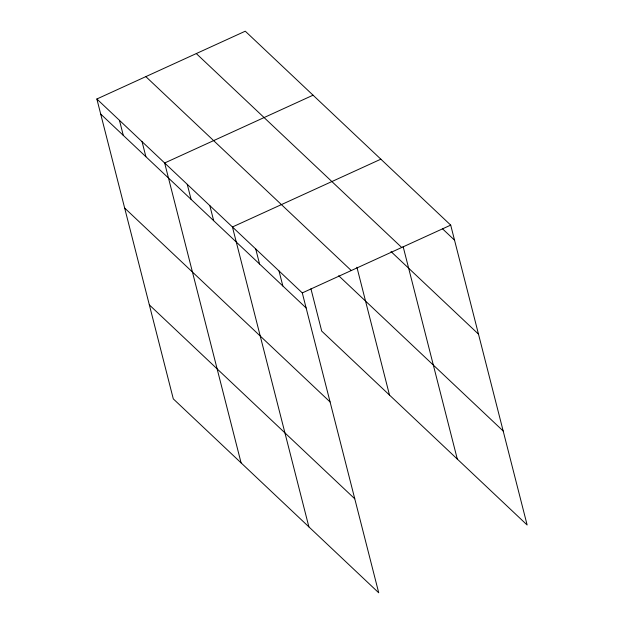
<?xml version="1.0" encoding="UTF-8"?>
<svg xmlns="http://www.w3.org/2000/svg" width="624" height="624" viewBox="0 0 624 624"><rect width="100%" height="100%" fill="white"/><g stroke="black" fill="none" stroke-linecap="round" stroke-linejoin="round"><path stroke-width="0.94" d="M96.86 98.998L302.289 292.913L378.729 592.8L173.3 398.884L96.86 98.998L245.271 31.2L450.7 225.116L527.14 525.002L321.711 331.087L310.931 288.787M313.061 95.191L164.65 162.989L241.09 462.875M380.858 159.182L232.44 226.98L308.88 526.867M302.289 292.913L450.7 225.116M442.541 228.836L454.537 240.154M196.295 53.57L401.723 247.486M390.998 251.558L478.499 334.152M145.837 76.627L351.265 270.535M338.707 275.753L503.186 431.005M100.69 114.044L306.119 307.96M124.652 208.042L330.08 401.957M149.339 304.886L354.767 498.802M403.143 246.605L457.298 459.069M356.912 267.228L389.501 395.078M279.006 270.933L282.844 285.979M255.723 248.96L259.561 264.007M209.843 205.655L213.681 220.693M187.247 184.322L191.084 199.368M142.054 141.664L145.891 156.702M119.457 120.331L123.287 135.377"/></g></svg>
